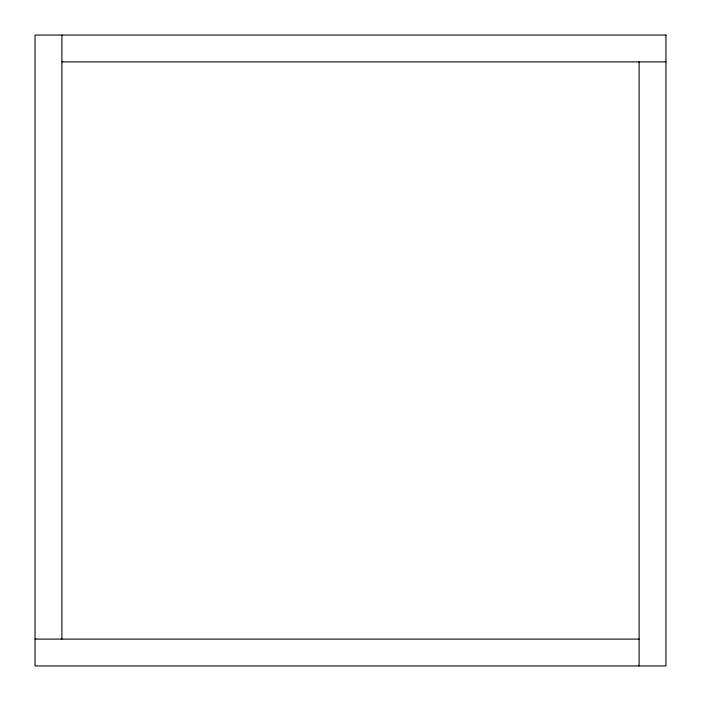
<?xml version="1.0" encoding="UTF-8"?>
<svg xmlns="http://www.w3.org/2000/svg" width="701" height="701" viewBox="0 0 701 701"><rect width="100%" height="100%" fill="white"/><g stroke="black" fill="none" stroke-linecap="round" stroke-linejoin="round"><path stroke-width="1.05" d="M61.898 61.898L665.95 61.898M35.05 639.102L639.102 639.102M639.102 61.898L639.102 665.95M61.898 35.05L61.898 639.102M665.95 35.05L35.05 35.05L35.05 665.95L665.95 665.95L665.95 35.05"/></g></svg>
